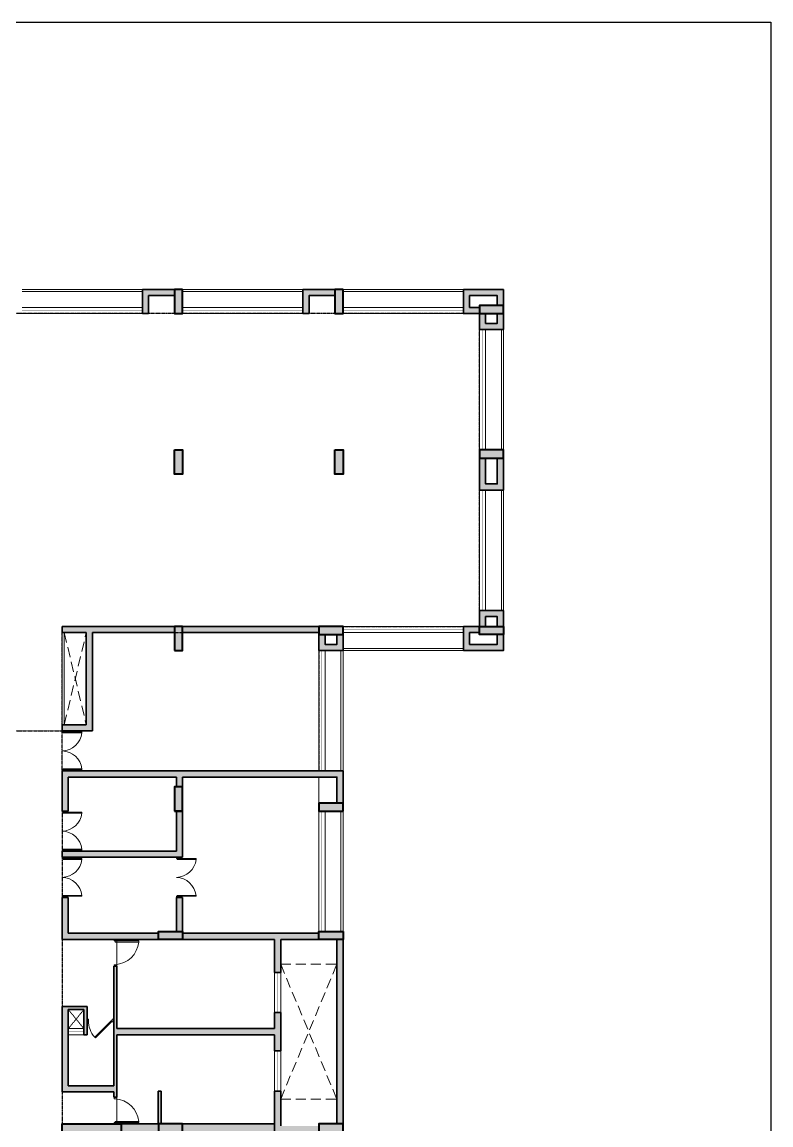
# Model space of a CAD drawing. Header units: millimetres. Extents: x -122165 to 59500, y -31598 to 53500.
# Drawn here: x -74460 to -46460, y 12264 to 53500 of the extents above; entities that cross this region are included whole.
import ezdxf

# ---------------------------------------------------------------- set-up
doc = ezdxf.new("R2010")
doc.units = ezdxf.units.MM
doc.header["$MEASUREMENT"] = 0
doc.linetypes.add('ARC$0$Existing Layout$0$07.08.14_LP_0G-for WD_FINAL$0$DASHED2', pattern=[0.375, 0.25, -0.125])
for name, color, linetype, lineweight in [('A_CUT OUT.', 253, 'ARC$0$Existing Layout$0$07.08.14_LP_0G-for WD_FINAL$0$DASHED2', 13), ('A_DIM', 7, 'Continuous', 5), ('ARC_A_ R.C.C', 162, 'Continuous', 40), ('ARC_A_Level', 253, 'Continuous', 15), ('ARC_A_R.C.C. Hatch', 8, 'Continuous', 5), ('ARC_A_Steel_1(fabrication)', 46, 'Continuous', 9), ('ARC_A_WALL', 158, 'Continuous', 35), ('ARC_Concept Zone', 252, 'ARC$0$Existing Layout$0$07.08.14_LP_0G-for WD_FINAL$0$DASHED2', 30), ('ARC_D_W Block', 252, 'Continuous', 20), ('ARC_Wall Hatch', 253, 'Continuous', 0)]:
    doc.layers.add(name, color=color, linetype=linetype, lineweight=lineweight)

# ---------------------------------------------------------------- blocks, each defined once
blk = doc.blocks.new('ARC$0$Existing Layout$0$A$C339C0E16')
for points in [[(0.079, -0.044), (0, -0.044), (0, 0), (0.079, 0)], [(0.738, -0.077), (0.033, -0.077), (0.033, -0.044), (0.738, -0.044)]]:
    blk.add_lwpolyline(points, close=True)
blk.add_arc((-0.015, 0.008), 0.758, 271.1695, 353.5809)
blk = doc.blocks.new('ARC$0$Existing Layout$0$Door')
for points in [[(-0.05, 1), (0.05, 1), (0.05, 0.944), (-0.05, 0.944)], [(-0.881, 0.097), (0.008, 0.097), (0.008, 0.056), (-0.881, 0.056)], [(-0.05, 0.056), (0.05, 0.056), (0.05, 0), (-0.05, 0)]]:
    blk.add_lwpolyline(points, close=True)
blk.add_arc((0.07, -0.01), 0.956, 93.6695, 173.5809)
blk = doc.blocks.new('ARC$0$Existing Layout$0$A$C0F1C6B50')
at = {"elevation": 0}
for points in [[(0, 0.699), (0, 0.599), (0.056, 0.599), (0.056, 0.699)], [(0.316, 0), (0.944, 0.629), (0.915, 0.658), (0.286, 0.029)], [(0.944, 0.699), (0.944, 0.599), (1, 0.599), (1, 0.699)]]:
    blk.add_lwpolyline(points, close=True, dxfattribs=at)
blk.add_arc((0.944, 0.629, 0), 0.889, 178.657, 222.3133)
blk = doc.blocks.new('ARC$1$Existing Layout$0$col gf 180116')
at = {"layer": 'ARC_A_R.C.C. Hatch'}
h = blk.add_hatch(color=256, dxfattribs=at)
h.dxf.hatch_style = 1
h.paths.add_polyline_path([(201.74, 26.786), (202.64, 26.786), (202.64, 26.486), (201.74, 26.486)])
edge = h.paths.add_edge_path()
edge.add_line((216.34, 22.986), (216.14, 22.986))
edge.add_line((216.14, 22.986), (216.14, 25.586))
edge.add_line((216.14, 25.586), (218.34, 25.586))
edge.add_line((218.34, 25.586), (218.34, 22.986))
edge.add_line((218.34, 22.986), (218.04, 22.986))
h.paths.add_polyline_path([(207.14, 25.886), (207.44, 25.886), (207.44, 26.786), (207.14, 26.786)])
h.paths.add_polyline_path([(208.04, 20.486), (208.04, 20.786), (207.14, 20.786), (207.14, 20.486)])
h.paths.add_polyline_path([(202.64, 32.786), (202.64, 32.486), (201.74, 32.486), (201.74, 32.786)])
h.paths.add_polyline_path([(191.24, 20.486), (191.24, 20.786), (190.34, 20.786), (190.34, 20.486)])
h.paths.add_polyline_path([(184.04, 20.486), (184.04, 20.786), (183.14, 20.786), (183.14, 20.486)])
h.paths.add_polyline_path([(220.64, 14.186), (220.34, 14.186), (220.34, 13.286), (220.64, 13.286)])
h.paths.add_polyline_path([(220.64, 20.486), (220.64, 20.786), (219.74, 20.786), (219.74, 20.486)])
h.paths.add_polyline_path([(220.64, 25.286), (220.64, 25.586), (219.74, 25.586), (219.74, 25.286)])
h.paths.add_polyline_path([(220.64, 32.786), (220.64, 32.486), (219.74, 32.486), (219.74, 32.786)])
h.paths.add_polyline_path([(220.34, 37.286), (220.64, 37.286), (220.64, 38.186), (220.34, 38.186)])
h.paths.add_polyline_path([(201.14, 43.286), (201.44, 43.286), (201.44, 44.186), (201.14, 44.186)])
h.paths.add_polyline_path([(196.34, 43.286), (196.64, 43.286), (196.64, 44.186), (196.34, 44.186)])
h.paths.add_polyline_path([(190.34, 43.286), (190.64, 43.286), (190.64, 44.186), (190.34, 44.186)])
h.paths.add_polyline_path([(207.14, 43.286), (207.44, 43.286), (207.44, 44.186), (207.14, 44.186)])
h.paths.add_polyline_path([(220.64, 56.786), (220.34, 56.786), (220.34, 55.886), (220.64, 55.886)])
h.paths.add_polyline_path([(220.34, 50.786), (220.64, 50.786), (220.64, 49.886), (220.34, 49.886)])
h.paths.add_polyline_path([(226.34, 50.786), (226.64, 50.786), (226.64, 49.886), (226.34, 49.886)])
h.paths.add_polyline_path([(220.34, 43.286), (220.64, 43.286), (220.64, 44.186), (220.34, 44.186)])
h.paths.add_polyline_path([(232.64, 44.186), (232.64, 43.886), (231.74, 43.886), (231.74, 44.186)])
h.paths.add_polyline_path([(232.64, 50.486), (232.64, 50.786), (231.74, 50.786), (231.74, 50.486)])
h.paths.add_polyline_path([(232.64, 55.886), (232.64, 56.186), (231.74, 56.186), (231.74, 55.886)])
h.paths.add_polyline_path([(213.14, 43.286), (213.44, 43.286), (213.44, 44.186), (213.14, 44.186)])
h.paths.add_polyline_path([(226.64, 7.886), (226.64, 8.186), (225.74, 8.186), (225.74, 7.886)])
h.paths.add_polyline_path([(226.64, 13.286), (226.64, 13.586), (225.74, 13.586), (225.74, 13.286)])
h.paths.add_polyline_path([(201.74, 20.786), (201.74, 20.486), (202.64, 20.486), (202.64, 20.786)])
h.paths.add_polyline_path([(184.04, 25.886), (184.04, 26.186), (183.14, 26.186), (183.14, 25.886)])
h.paths.add_polyline_path([(183.14, 14.186), (183.14, 13.886), (184.04, 13.886), (184.04, 14.186)])
h.paths.add_polyline_path([(202.64, 13.886), (202.64, 14.186), (201.74, 14.186), (201.74, 13.886)])
h.paths.add_polyline_path([(196.34, 13.286), (196.64, 13.286), (196.64, 14.186), (196.34, 14.186)])
h.paths.add_polyline_path([(190.34, 13.286), (190.64, 13.286), (190.64, 14.186), (190.34, 14.186)])
h.paths.add_polyline_path([(196.34, 25.886), (196.64, 25.886), (196.64, 26.786), (196.34, 26.786)])
h.paths.add_polyline_path([(190.34, 25.886), (190.64, 25.886), (190.64, 26.786), (190.34, 26.786)])
h.paths.add_polyline_path([(214.04, 13.286), (214.04, 13.586), (213.14, 13.586), (213.14, 13.286)])
h.paths.add_polyline_path([(213.14, 20.786), (213.14, 20.486), (214.04, 20.486), (214.04, 20.786)])
h.paths.add_polyline_path([(213.44, 26.786), (213.14, 26.786), (213.14, 25.886), (213.44, 25.886)])
h.paths.add_polyline_path([(214.04, 32.786), (214.04, 32.486), (213.14, 32.486), (213.14, 32.786)])
h.paths.add_polyline_path([(214.04, 7.886), (214.04, 8.186), (213.14, 8.186), (213.14, 7.886)])
h.paths.add_polyline_path([(226.64, 20.486), (226.64, 20.786), (225.74, 20.786), (225.74, 20.486)])
h.paths.add_polyline_path([(226.64, 25.286), (226.64, 25.586), (225.74, 25.586), (225.74, 25.286)])
h.paths.add_polyline_path([(226.64, 32.786), (226.64, 32.486), (225.74, 32.486), (225.74, 32.786)])
h.paths.add_polyline_path([(226.64, 37.286), (226.64, 37.586), (225.74, 37.586), (225.74, 37.286)])
h.paths.add_polyline_path([(225.74, 44.186), (225.74, 43.886), (226.64, 43.886), (226.64, 44.186)])
h.paths.add_polyline_path([(226.64, 56.786), (226.34, 56.786), (226.34, 55.886), (226.64, 55.886)])
h.paths.add_polyline_path([(214.04, 55.886), (214.04, 56.186), (213.14, 56.186), (213.14, 55.886)])
h.paths.add_polyline_path([(213.14, 37.286), (213.44, 37.286), (213.44, 38.186), (213.14, 38.186)])
h.paths.add_polyline_path([(214.04, 50.786), (213.74, 50.786), (213.74, 49.886), (214.04, 49.886)])
h.paths.add_polyline_path([(207.14, 37.286), (207.44, 37.286), (207.44, 38.186), (207.14, 38.186)])
h.paths.add_polyline_path([(207.14, 49.886), (207.44, 49.886), (207.44, 50.786), (207.14, 50.786)])
h.paths.add_polyline_path([(183.14, 50.186), (183.14, 49.886), (184.04, 49.886), (184.04, 50.186)])
h.paths.add_polyline_path([(183.14, 38.186), (183.14, 37.886), (184.04, 37.886), (184.04, 38.186)])
h.paths.add_polyline_path([(201.74, 37.586), (201.74, 37.286), (202.64, 37.286), (202.64, 37.586)])
h.paths.add_polyline_path([(196.34, 37.286), (196.64, 37.286), (196.64, 38.186), (196.34, 38.186)])
h.paths.add_polyline_path([(190.34, 37.286), (190.64, 37.286), (190.64, 38.186), (190.34, 38.186)])
h.paths.add_polyline_path([(201.14, 49.886), (201.44, 49.886), (201.44, 50.786), (201.14, 50.786)])
h.paths.add_polyline_path([(196.34, 49.886), (196.64, 49.886), (196.64, 50.786), (196.34, 50.786)])
h.paths.add_polyline_path([(190.34, 49.886), (190.64, 49.886), (190.64, 50.786), (190.34, 50.786)])
h.paths.add_polyline_path([(220.64, 8.186), (220.34, 8.186), (220.34, 7.286), (220.64, 7.286)])
h.paths.add_polyline_path([(195.74, 20.486), (195.74, 20.786), (196.64, 20.786), (196.64, 20.486)])
h.paths.add_polyline_path([(183.14, 43.586), (183.14, 43.286), (184.04, 43.286), (184.04, 43.586)])
h = blk.add_hatch(color=256, dxfattribs=at)
h.dxf.hatch_style = 1
h.paths.add_polyline_path([(218.14, 25.386), (218.14, 23.186), (218.04, 23.186), (218.04, 22.986), (218.34, 22.986), (218.34, 25.586), (216.14, 25.586), (216.14, 22.986), (216.34, 22.986), (216.34, 25.386)])
at = {"layer": 'ARC_A_ R.C.C', "elevation": 0}
for points in [[(220.64, 56.786), (220.34, 56.786), (220.34, 55.886), (220.64, 55.886)], [(226.64, 56.786), (226.34, 56.786), (226.34, 55.886), (226.64, 55.886)], [(232.64, 55.886), (232.64, 56.186), (231.74, 56.186), (231.74, 55.886)], [(220.34, 50.786), (220.64, 50.786), (220.64, 49.886), (220.34, 49.886)], [(226.34, 50.786), (226.64, 50.786), (226.64, 49.886), (226.34, 49.886)], [(232.64, 50.486), (232.64, 50.786), (231.74, 50.786), (231.74, 50.486)], [(220.34, 43.286), (220.64, 43.286), (220.64, 44.186), (220.34, 44.186)], [(225.74, 44.186), (225.74, 43.886), (226.64, 43.886), (226.64, 44.186)], [(232.64, 44.186), (232.64, 43.886), (231.74, 43.886), (231.74, 44.186)], [(220.34, 37.286), (220.64, 37.286), (220.64, 38.186), (220.34, 38.186)], [(226.64, 37.286), (226.64, 37.586), (225.74, 37.586), (225.74, 37.286)], [(220.64, 32.786), (220.64, 32.486), (219.74, 32.486), (219.74, 32.786)], [(226.64, 32.786), (226.64, 32.486), (225.74, 32.486), (225.74, 32.786)], [(220.64, 25.286), (220.64, 25.586), (219.74, 25.586), (219.74, 25.286)], [(226.64, 25.286), (226.64, 25.586), (225.74, 25.586), (225.74, 25.286)]]:
    blk.add_lwpolyline(points, close=True, dxfattribs=at)
blk.add_lwpolyline([(216.34, 22.986), (216.14, 22.986), (216.14, 25.586), (218.34, 25.586), (218.34, 22.986), (218.04, 22.986)], dxfattribs=at)
blk = doc.blocks.new('ARC$0$Existing Layout$0$A$C04F219B2')
at = {"layer": 'ARC_Wall Hatch'}
h = blk.add_hatch(color=256, dxfattribs=at)
h.dxf.hatch_style = 1
h.paths.add_polyline_path([(0.6, -0.9), (-0.9, -0.9), (-0.9, -0.3), (-0.67, -0.3), (-0.67, -0.67), (0.37, -0.67), (0.37, -0.23), (0, -0.23), (0, 0), (0.6, 0)])
h.paths.add_polyline_path([(0, 0), (-0.23, 0), (-0.23, 0.37), (-0.67, 0.37), (-0.67, 0), (-0.9, 0), (-0.9, 0.6), (0, 0.6)])
at = {"layer": 'ARC_A_WALL'}
blk.add_line((0.598, -0.395, -0.001), (0.6, -0.395, -0.001), dxfattribs=at)
blk.add_lwpolyline([(0, 0), (-0.23, 0), (-0.23, 0.37), (-0.67, 0.37), (-0.67, 0), (-0.9, 0), (-0.9, 0.6), (0, 0.6)], close=True, dxfattribs=at)
at = {"layer": 'ARC_A_WALL', "elevation": 0}
blk.add_lwpolyline([(0.6, -0.9), (-0.9, -0.9), (-0.9, -0.3), (-0.67, -0.3), (-0.67, -0.67), (0.37, -0.67), (0.37, -0.23), (0, -0.23), (0, 0), (0.6, 0)], close=True, dxfattribs=at)
blk = doc.blocks.new('ARC$0$Existing Layout$0$A$C3EBA4768')
at = {"layer": 'A_DIM', "rotation": 180.0000000108029}
blk.add_blockref('ARC$0$Existing Layout$0$A$C04F219B2', (48.6, 11.1, 0.001), dxfattribs=at)
at = {"layer": 'A_DIM', "xscale": -1, "rotation": 6.767419424846821e-07}
blk.add_blockref('ARC$0$Existing Layout$0$A$C04F219B2', (48.6, -0.6, 0.001), dxfattribs=at)
blk = doc.blocks.new('ARC')
at = {"layer": 'ARC_Wall Hatch', "extrusion": (4.48937e-09, -4.26517e-20, 1)}
h = blk.add_hatch(color=256, dxfattribs=at)
h.dxf.hatch_style = 1
h.paths.add_polyline_path([(-68760, 43500), (-69960, 43500), (-69960, 42600), (-69730, 42600), (-69730, 43270), (-68760, 43270)])
h = blk.add_hatch(color=256, dxfattribs=at)
h.dxf.hatch_style = 1
h.paths.add_polyline_path([(-62760, 43500), (-63960, 43500), (-63960, 42600), (-63730, 42600), (-63730, 43270), (-62760, 43270)])
h = blk.add_hatch(color=256, dxfattribs=at)
h.dxf.hatch_style = 1
h.paths.add_polyline_path([(-57130, 37200), (-57360, 37200), (-57360, 36000), (-56910, 36000), (-56910, 36230), (-57130, 36230)])
h.paths.add_polyline_path([(-56460, 37200), (-56690, 37200), (-56690, 36230), (-56910, 36230), (-56910, 36000), (-56460, 36000)])
h = blk.add_hatch(color=256, dxfattribs=at)
h.dxf.hatch_style = 1
h.paths.add_polyline_path([(-68760, 30900), (-72060, 30900), (-72960, 30900), (-72960, 30670), (-72060, 30670), (-72060, 27230), (-72960, 27230), (-72960, 27001), (-71830, 27000), (-71830, 30670), (-68760, 30670)])
h = blk.add_hatch(color=256, dxfattribs=at)
h.dxf.hatch_style = 1
h.paths.add_polyline_path([(-63360, 30900), (-68460, 30900), (-68460, 30670), (-63360, 30670)])
h = blk.add_hatch(color=256, dxfattribs=at)
h.dxf.hatch_style = 1
edge = h.paths.add_edge_path()
edge.add_line((-63360, 30600), (-63360, 30000))
edge.add_line((-63360, 30000), (-62460, 30000))
edge.add_line((-62460, 30000), (-62460, 30600))
edge.add_line((-62460, 30600), (-62690, 30600))
edge.add_line((-62690, 30600), (-62690, 30230))
edge.add_line((-62690, 30230), (-63130, 30230))
edge.add_line((-63130, 30230), (-63130, 30600))
edge.add_line((-63130, 30600), (-63360, 30600))
h = blk.add_hatch(color=256, dxfattribs=at)
h.dxf.hatch_style = 1
h.paths.add_polyline_path([(-62460, 25500), (-72960, 25500), (-72960, 25270), (-72960, 24001), (-72730, 24001), (-72730, 25270), (-68690, 25270), (-68690, 24900), (-68460, 24900), (-68460, 25270), (-63360, 25270), (-62690, 25270), (-62690, 24300), (-62460, 24300)])
at = {"layer": 'ARC_Wall Hatch', "extrusion": (4.48939e-09, -4.26748e-20, 1)}
h = blk.add_hatch(color=256, dxfattribs=at)
h.dxf.hatch_style = 1
h.paths.add_polyline_path([(-72960, 22270), (-72730, 22270), (-68460, 22270), (-68460, 24000), (-68690, 24000), (-68690, 22500), (-72960, 22500)])
h.paths.add_polyline_path([(-72730, 19430), (-72733, 20769), (-72960, 20770), (-72960, 19200), (-69755, 19200), (-69755, 19200), (-69640, 19200), (-69640, 19200), (-69360, 19200), (-69360, 19430)])
at = {"layer": 'ARC_Wall Hatch', "extrusion": (4.48937e-09, -4.26517e-20, 1)}
h = blk.add_hatch(color=256, dxfattribs=at)
h.dxf.hatch_style = 1
h.paths.add_polyline_path([(-68690, 20770), (-68690, 19500), (-68460, 19500), (-68460, 20770)])
h = blk.add_hatch(color=256, dxfattribs=at)
h.dxf.hatch_style = 1
h.paths.add_polyline_path([(-64790, 19200), (-63360, 19200), (-63360, 19430), (-68460, 19430), (-68460, 19200), (-65020, 19200), (-65020, 17970), (-64790, 17970)])
at = {"layer": 'ARC_Wall Hatch', "extrusion": (4.48939e-09, -4.26748e-20, 1)}
h = blk.add_hatch(color=256, dxfattribs=at)
h.dxf.hatch_style = 1
h.paths.add_polyline_path([(-62690, 19200), (-62690, 12300), (-62460, 12300), (-62460, 19200)])
at = {"layer": 'ARC_Wall Hatch', "extrusion": (4.48937e-09, -4.26517e-20, 1)}
h = blk.add_hatch(color=256, dxfattribs=at)
h.dxf.hatch_style = 1
h.paths.add_polyline_path([(-70915, 15865), (-70915, 18200), (-71030, 18200), (-71030, 13730), (-72730, 13730), (-72730, 16580), (-72145, 16580), (-72145, 15635), (-72030, 15635), (-72030, 16695), (-72960, 16695), (-72960, 13500), (-71030, 13500), (-71030, 13300), (-70915, 13300), (-70915, 15635), (-65020, 15635), (-65020, 15030), (-64790, 15030), (-64790, 16465), (-65020, 16465), (-65020, 15865)])
h.paths.add_polyline_path([(-65020, 12000), (-63360, 12000), (-63360, 12230), (-64790, 12230), (-64790, 13530), (-65020, 13530)])
h = blk.add_hatch(color=256, dxfattribs=at)
h.dxf.hatch_style = 1
h.paths.add_polyline_path([(-69260, 13530), (-69375, 13530), (-69375, 12300), (-69260, 12300)])
h = blk.add_hatch(color=256, dxfattribs=at)
h.dxf.hatch_style = 1
h.paths.add_polyline_path([(-65020, 12155), (-65020, 12300), (-67929, 12300), (-67929, 12155)])
h.paths.add_polyline_path([(-68460, 12300), (-68460, 12155), (-67929, 12155), (-67929, 12300)])
h.paths.add_polyline_path([(-68460, 12155), (-68460, 12000), (-67929, 12000), (-67929, 12155)])
h.paths.add_polyline_path([(-67929, 12155), (-67929, 12000), (-65020, 12000), (-65020, 12155)])
h.paths.add_polyline_path([(-70760, 12155), (-70760, 12000), (-69360, 12000), (-69360, 12155)])
h.paths.add_polyline_path([(-69360, 12155), (-69360, 12300), (-70760, 12300), (-70760, 12155)])
at = {"layer": 'A_CUT OUT.', "ltscale": 1500}
for p, q in [((-72885, 30670, 4), (-72060, 27230, 4)), ((-72885, 27230, 4), (-72060, 30670, 4)), ((-64790, 18270, 4), (-62690, 13230, 4)), ((-64790, 13230, 4), (-62690, 18270, 4)), ((-64790, 18270, 4), (-62690, 18270, 4)), ((-64790, 13230, 4), (-62690, 13230, 4))]:
    blk.add_line(p, q, dxfattribs=at)
at = {"layer": 'A_CUT OUT.', "ltscale": 0.5}
for p, q in [((-72730, 16580, 4), (-72145, 15865, 4)), ((-72145, 16580, 4), (-72730, 15865, 4))]:
    blk.add_line(p, q, dxfattribs=at)
at = {"layer": 'ARC_A_Level'}
for p, q in [((-72960, 30670, 4), (-72960, 27230, 4)), ((-72885, 30670, 4), (-72885, 27230, 4)), ((-63360, 24300, 4), (-63360, 25270, 4)), ((-70915, 19201, 4), (-70915, 18200, 4)), ((-70915, 12299, 4), (-70915, 13300, 4))]:
    blk.add_line(p, q, dxfattribs=at)
at = {"layer": 'ARC_A_Steel_1(fabrication)'}
for p, q in [((-74460, 43500, 4), (-69960, 43500, 4)), ((-74460, 43425, 4), (-69960, 43425, 4)), ((-68460, 43500, 4), (-63960, 43500, 4)), ((-68460, 43425, 4), (-63960, 43425, 4)), ((-62460, 43500, 4), (-57960, 43500, 4)), ((-62460, 43425, 4), (-57960, 43425, 4)), ((-56535, 37500, 4), (-56535, 42000, 4)), ((-56460, 37500, 4), (-56460, 42000, 4)), ((-56535, 31500, 4), (-56535, 36000, 4)), ((-56460, 31500, 4), (-56460, 36000, 4)), ((-62535, 25500, 4), (-62535, 30000, 4)), ((-62460, 30075, 4), (-57960, 30075, 4)), ((-62460, 25500, 4), (-62460, 30000, 4)), ((-62460, 30000, 4), (-57960, 30000, 4)), ((-62535, 19500, 4), (-62535, 24000, 4)), ((-62460, 19500, 4), (-62460, 24000, 4))]:
    blk.add_line(p, q, dxfattribs=at)
at = {"layer": 'ARC_A_WALL'}
for p, q in [((-68760, 43270, 4), (-68760, 43500, 4)), ((-62760, 43270, 4), (-62760, 43500, 4)), ((-69960, 42600, 4), (-69730, 42600, 4)), ((-63960, 42600, 4), (-63730, 42600, 4)), ((-56690, 42600, 4), (-56460, 42600, 4)), ((-57360, 37200, 4), (-57360, 36000, 4)), ((-57360, 37200, 4), (-57130, 37200, 4)), ((-56690, 37200, 4), (-56460, 37200, 4)), ((-72960, 30670, 4), (-72960, 30900, 4)), ((-68760, 30900, 4), (-72960, 30900, 4)), ((-72960, 30670, 4), (-72960, 30900, 4)), ((-72060, 30670, 4), (-72960, 30670, 4)), ((-72060, 27230, 4), (-72060, 30670, 4)), ((-68760, 30670, 4), (-71830, 30670, 4)), ((-71830, 27000, 4), (-71830, 30670, 4)), ((-62460, 30900, 4), (-68460, 30900, 4)), ((-63360, 30670, 4), (-68460, 30670, 4)), ((-63360, 30000, 4), (-63360, 30670, 4)), ((-62460, 30900, 4), (-62460, 30000, 4)), ((-62460, 30000, 4), (-63360, 30000, 4)), ((-72960, 27230, 4), (-72960, 27001, 4)), ((-72960, 27230, 4), (-72060, 27230, 4)), ((-72960, 27230, 4), (-72960, 27001, 4)), ((-72960, 27000, 4), (-72730, 27000, 4)), ((-72960, 27000, 4), (-72730, 27000, 4)), ((-72960, 27000, 4), (-71830, 27000, 4)), ((-72960, 25270, 4), (-72960, 25500, 4)), ((-62460, 25500, 4), (-72960, 25500, 4)), ((-72960, 25270, 4), (-72960, 24001, 4)), ((-68690, 25270, 4), (-72730, 25270, 4)), ((-72730, 25270, 4), (-72730, 24001, 4)), ((-68690, 24900, 4), (-68690, 25270, 4)), ((-63360, 25270, 4), (-68460, 25270, 4)), ((-68460, 24907, 4), (-68460, 25270, 4)), ((-62460, 24300, 4), (-62460, 25500, 4)), ((-68690, 24900, 4), (-68460, 24900, 4)), ((-68690, 24900, 4), (-68460, 24900, 4)), ((-72960, 24001, 3), (-72730, 24001, 4)), ((-68530, 24007, 4), (-68760, 24007, 4)), ((-68690, 24007, 4), (-68460, 24007, 4)), ((-68690, 24000, 4), (-68690, 22500, 4)), ((-68690, 24000, 4), (-68460, 24000, 4)), ((-68460, 24000, 4), (-68460, 22270, 4)), ((-62690, 24300, 4), (-62460, 24300, 4)), ((-68690, 22500, 4), (-72960, 22500, 4)), ((-72960, 22500, 4), (-72960, 22270, 4)), ((-72960, 22500, 3), (-72730, 22500, 4)), ((-68460, 22270, 4), (-72960, 22270, 4)), ((-72960, 20770, 4), (-72960, 19200, 4)), ((-72730, 20770, 4), (-72960, 20770, 4)), ((-72730, 20770, 4), (-72730, 19430, 4)), ((-68460, 20770, 4), (-68690, 20770, 4)), ((-68690, 20770, 4), (-68690, 19500, 4)), ((-68460, 20770, 4), (-68460, 19500, 4)), ((-69360, 19430, 4), (-72730, 19430, 4)), ((-70019, 19429, 4), (-70759, 19429, 4)), ((-69360, 19200, 4), (-69360, 19430, 4)), ((-69360, 19200, 4), (-69360, 19430, 4)), ((-68460, 19270, 4), (-68460, 19500, 4)), ((-63360, 19430, 4), (-68460, 19430, 4)), ((-63360, 19200, 4), (-63360, 19430, 4)), ((-69755, 19200, 4), (-72960, 19200, 4)), ((-69755, 19200, 4), (-72730, 19200, 4)), ((-69755, 19200, 4), (-69755, 19200, 4)), ((-69640, 19200, 4), (-69755, 19200, 4)), ((-69360, 19200, 4), (-69640, 19200, 4)), ((-69640, 19200, 4), (-69640, 19200, 4)), ((-65020, 19200, 4), (-68460, 19200, 4)), ((-65020, 17970, 4), (-65020, 19200, 4)), ((-64790, 17970, 4), (-64790, 19200, 4)), ((-63360, 19200, 4), (-64790, 19200, 4)), ((-62690, 12300, 4), (-62690, 19200, 4)), ((-62690, 19200, 4), (-62460, 19200, 4)), ((-71030, 18200, 4), (-71030, 13730, 4)), ((-71030, 18200, 4), (-70915, 18200, 4)), ((-70915, 18200, 4), (-70915, 15865, 4)), ((-65020, 17970, 4), (-64790, 17970, 4)), ((-72960, 13500, 4), (-72960, 16695, 4)), ((-72030, 16695, 4), (-72960, 16695, 4)), ((-72730, 13730, 4), (-72730, 16580, 4)), ((-72145, 16580, 4), (-72730, 16580, 4)), ((-72145, 15635, 4), (-72145, 16580, 4)), ((-72030, 15635, 4), (-72030, 16695, 4)), ((-65020, 15865, 4), (-65020, 16465, 4)), ((-65020, 16465, 4), (-64790, 16465, 4)), ((-64790, 15030, 4), (-64790, 16465, 4)), ((-65020, 15865, 4), (-70915, 15865, 4)), ((-72030, 15635, 4), (-72145, 15635, 4)), ((-65020, 15635, 4), (-70915, 15635, 4)), ((-70915, 15635, 4), (-70915, 13300, 4)), ((-65020, 15030, 4), (-65020, 15635, 4)), ((-65020, 15030, 4), (-64790, 15030, 4)), ((-72730, 13730, 4), (-71030, 13730, 4)), ((-72960, 13500, 4), (-71030, 13500, 4)), ((-71030, 13500, 4), (-71030, 13300, 4)), ((-71030, 13300, 4), (-70915, 13300, 4)), ((-69375, 12300, 4), (-69375, 13530, 4)), ((-69260, 13530, 4), (-69375, 13530, 4)), ((-69260, 12300, 4), (-69260, 13530, 4)), ((-65020, 12000, 4), (-65020, 13530, 4)), ((-65020, 13530, 4), (-64790, 13530, 4)), ((-64790, 12230, 4), (-64790, 13530, 4)), ((-69360, 12300, 4), (-70760, 12300, 4)), ((-68460, 12300, 4), (-65020, 12300, 4))]:
    blk.add_line(p, q, dxfattribs=at)
at = {"layer": 'ARC_A_WALL', "extrusion": (4.48937e-09, -4.2654e-20, 1), "elevation": 4}
for points in [[(-68760, 43500), (-69960, 43500), (-69960, 42600)], [(-62760, 43500), (-63960, 43500), (-63960, 42600)], [(-68760, 43270), (-69730, 43270), (-69730, 42600)], [(-62760, 43270), (-63730, 43270), (-63730, 42600)], [(-57360, 36000), (-56460, 36000), (-56460, 37200)], [(-57130, 37200), (-57130, 36230), (-56690, 36230), (-56690, 37200)], [(-63360, 30600), (-63360, 30000), (-62460, 30000), (-62460, 30600), (-62690, 30600), (-62690, 30230), (-63130, 30230), (-63130, 30600), (-63360, 30600)], [(-62690, 24300), (-62690, 25270), (-63360, 25270)], [(-62460, 12300), (-62460, 19200)]]:
    blk.add_lwpolyline(points, dxfattribs=at)
at = {"layer": 'ARC_Concept Zone'}
for p, q in [((-87730, 27000, 4), (-72537, 27000, 4)), ((-72960, 24001, 4), (-72960, 22500, 4)), ((-72960, 22270, 3), (-72965, 20770, 4)), ((-72960, 19200, 4), (-72960, 16695, 4)), ((-72960, 13500, 4), (-72960, 12300, 4))]:
    blk.add_line(p, q, dxfattribs=at)
at = {"layer": 'ARC_Concept Zone', "elevation": 4}
for points in [[(-75660, 27230), (-75658, 27000), (-72960, 27001), (-72960, 30900), (-57360, 30900), (-57360, 42600), (-75060, 42600), (-75060, 36600), (-75660, 36600)], [(-71830, 27001), (-71830, 30670), (-68760, 30670)], [(-68460, 30670), (-63360, 30670), (-63360, 25500), (-71830, 25500)], [(-68460, 30670), (-68460, 30000), (-68760, 30000), (-68760, 30670)], [(-71830, 25500), (-72960, 25500), (-72960, 27001), (-71830, 27001)]]:
    blk.add_lwpolyline(points, dxfattribs=at)
at = {"layer": 'ARC_Concept Zone', "elevation": 5}
blk.add_lwpolyline([(-68760, 30670), (-68460, 30670), (-68460, 30000), (-68760, 30000)], close=True, dxfattribs=at)
at = {"layer": 'ARC_D_W Block', "lineweight": 13}
for p, q in [((-74460, 42830, 4), (-69960, 42830, 4)), ((-74460, 42830, 4), (-69960, 42830, 4)), ((-74460, 42600, 4), (-69960, 42600, 4)), ((-74460, 42600, 4), (-69960, 42600, 4)), ((-63960, 42830, 4), (-68460, 42830, 4)), ((-63960, 42830, 4), (-68460, 42830, 4)), ((-63960, 42600, 4), (-68460, 42600, 4)), ((-63960, 42600, 4), (-68460, 42600, 4)), ((-57960, 42830, 4), (-62460, 42830, 4)), ((-57960, 42830, 4), (-62460, 42830, 4)), ((-57960, 42600, 4), (-62460, 42600, 4)), ((-57960, 42600, 4), (-62460, 42600, 4)), ((-57360, 42000, 4), (-57360, 37500, 4)), ((-57360, 42000, 4), (-57360, 37500, 4)), ((-57130, 42000, 4), (-57130, 37500, 4)), ((-57130, 42000, 4), (-57130, 37500, 4)), ((-57360, 36000, 4), (-57360, 31500, 4)), ((-57360, 36000, 4), (-57360, 31500, 4)), ((-57130, 36000, 4), (-57130, 31500, 4)), ((-57130, 36000, 4), (-57130, 31500, 4)), ((-62460, 30900, 4), (-57960, 30900, 4)), ((-62460, 30900, 4), (-57960, 30900, 4)), ((-62460, 30670, 4), (-57960, 30670, 4)), ((-62460, 30670, 4), (-57960, 30670, 4)), ((-63360, 25500, 4), (-63360, 30000, 4)), ((-63130, 25500, 4), (-63130, 30000, 4)), ((-63360, 19500, 4), (-63360, 24000, 4)), ((-63130, 19500, 4), (-63130, 24000, 4)), ((-65020, 17970, 4), (-65020, 16465, 4)), ((-65020, 17970, 4), (-65020, 16465, 4)), ((-64790, 17970, 4), (-64790, 16465, 4)), ((-64790, 17970, 4), (-64790, 16465, 4)), ((-72730, 15865, 4), (-72145, 15865, 4)), ((-72730, 15865, 4), (-72145, 15865, 4)), ((-72730, 15635, 4), (-72145, 15635, 4)), ((-72730, 15635, 4), (-72145, 15635, 4)), ((-65020, 13530, 4), (-65020, 15030, 4)), ((-65020, 13530, 4), (-65020, 15030, 4)), ((-64790, 13530, 4), (-64790, 15030, 4)), ((-64790, 13530, 4), (-64790, 15030, 4))]:
    blk.add_line(p, q, dxfattribs=at)
at = {"layer": 'ARC_D_W Block', "lineweight": 13, "extrusion": (4.48937e-09, -4.2654e-20, 1), "const_width": 10, "elevation": 4}
for points in [[(-74460, 42700), (-69960, 42699)], [(-63960, 42700), (-68460, 42699)], [(-57960, 42700), (-62460, 42699)], [(-57260, 42000), (-57260, 37500)], [(-57260, 36000), (-57260, 31500)], [(-62460, 30800), (-57960, 30800)], [(-63260, 25500), (-63260, 30000)], [(-63260, 19500), (-63260, 24000)], [(-64905, 17970), (-64905, 16465)], [(-72730, 15750), (-72145, 15750)], [(-64905, 13530), (-64905, 15030)]]:
    blk.add_lwpolyline(points, dxfattribs=at)
at = {"layer": 'Defpoints', "elevation": 0}
blk.add_lwpolyline([(-122165, 53500), (-46460, 53500), (-46460, -16000), (-122165, -16000)], close=True, dxfattribs=at)
at = {"xscale": 999.9941761349517, "yscale": 999.9941761349517, "zscale": 999.9941761349517}
blk.add_blockref('ARC$0$Existing Layout$0$A$C3EBA4768', (-105960, 31500, 4), dxfattribs=at)
at = {"layer": 'A_CUT OUT.', "ltscale": 1500, "extrusion": (4.48937e-09, -4.26517e-20, 1), "xscale": 999.9941761349517, "yscale": 999.9941761349517, "zscale": 999.9941761349517}
blk.add_blockref('ARC$1$Existing Layout$0$col gf 180116', (-289098, -13286, 4), dxfattribs=at)
at = {"layer": 'ARC_D_W Block', "color": 6, "extrusion": (0.000317891, -0.001249, 0.999999), "xscale": 999.9941761349528, "yscale": 999.9941761349528, "zscale": 999.9941761349528}
for p, rotation in [((-72960, 27000, -53), 0.0002580438629762267), ((-72960, 24000, -50), 0.0002580438629762267), ((-72960, 24000, -50), 0.0002580437933586005), ((-72960, 22270, -47), 0.0002580438629762267), ((-68690, 22270, -46), 0.0002580438629762267)]:
    blk.add_blockref('ARC$0$Existing Layout$0$A$C339C0E16', p, dxfattribs=dict(at, rotation=rotation))
at = {"layer": 'ARC_D_W Block', "color": 6, "extrusion": (0.000317887, -0.001249, 0.999999)}
for p, xscale, yscale, zscale, rotation in [((-72960, 25500, -51), -996.4310110288128, 996.4310110288246, 996.4310110288116, 180.0002566112693), ((-72960, 22500, -48), -996.4310110288118, 996.4310110288229, 996.4310110288111, 180.0002566112693), ((-72960, 22500, -48), -996.4310110288094, 996.4310110288183, 996.4310110288081, 180.0002566111997), ((-72960, 20770, -45), -996.4310110288128, 996.431011028824, 996.4310110288113, 180.0002566112693), ((-68690, 20770, -44), -996.4310110288125, 996.431011028824, 996.4310110288113, 180.0002566112693)]:
    blk.add_blockref('ARC$0$Existing Layout$0$A$C339C0E16', p, dxfattribs=dict(at, xscale=xscale, yscale=yscale, zscale=zscale, rotation=rotation))
at = {"layer": 'ARC_D_W Block', "ltscale": 25, "extrusion": (4.48939e-09, -4.26751e-20, 1), "xscale": 999.9941761349521, "yscale": 999.9941761349521, "zscale": 999.9941761349521, "rotation": 179.9999992060032}
blk.add_blockref('ARC$0$Existing Layout$0$Door', (-70972, 19200, 4), dxfattribs=at)
at = {"layer": 'ARC_D_W Block', "ltscale": 25, "extrusion": (4.48937e-09, -4.26517e-20, 1), "xscale": 999.9941761349517, "yscale": 999.9941761349517, "zscale": 999.9941761349517}
blk.add_blockref('ARC$0$Existing Layout$0$A$C0F1C6B50', (-72030, 15516, 4), dxfattribs=at)
at = {"layer": 'ARC_D_W Block', "ltscale": 25, "extrusion": (4.48939e-09, -4.26769e-20, 1), "xscale": -999.9941761349517, "yscale": 999.9941761349517, "zscale": 999.9941761349517, "rotation": 6.631580085070259e-07}
blk.add_blockref('ARC$0$Existing Layout$0$Door', (-70972, 12300, 4), dxfattribs=at)

msp = doc.modelspace()

# ---------------------------------------------------------------- block references
msp.add_blockref('ARC', (0, 0))

doc.saveas('drawing.dxf')
